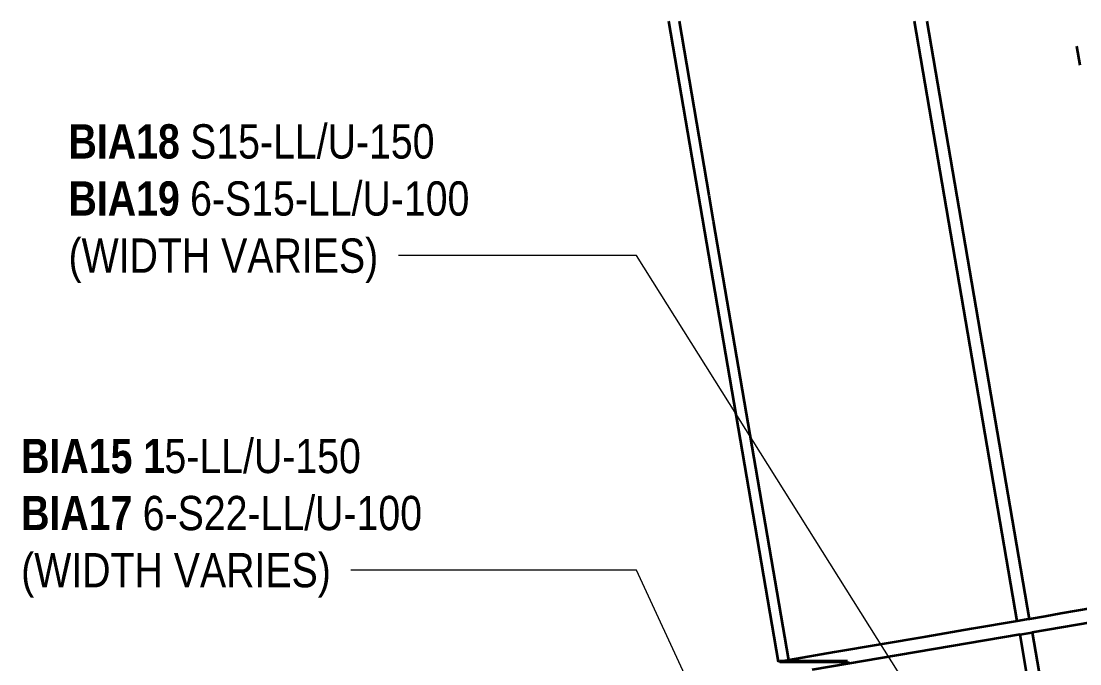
# Model space of a CAD drawing. Header units: metres. Extents: x 296 to 343, y 3 to 1213.
# Drawn here: x 328.209 to 329.754, y 1212.535 to 1213.474 of the extents above; entities that cross this region are included whole.
import ezdxf

# ---------------------------------------------------------------- set-up
doc = ezdxf.new("R2010")
doc.units = ezdxf.units.M
doc.linetypes.add('JacobsDash', pattern=[0.0045, 0.003, -0.0015])
for name, color, linetype, lineweight in [('A-FLOR', 7, 'Continuous', 50), ('A-FLOR-HDLN', 7, 'JacobsDash', 18), ('G-ANNO-TEXT', 7, 'Continuous', 9), ('S-BEAM', 7, 'Continuous', 50), ('S-BEAM-HDLN', 7, 'JacobsDash', 18)]:
    doc.layers.add(name, color=color, linetype=linetype, lineweight=lineweight)
doc.styles.add('Arial Narrow', font='ARIALN.TTF', dxfattribs={"height": 0.05})
doc.styles.add('Arial Narrow_B', font='ARIALNB.TTF', dxfattribs={"height": 0.05})

msp = doc.modelspace()

# ---------------------------------------------------------------- linework, layer by layer
at = {"layer": 'A-FLOR', "color": 252, "lineweight": 35, "true_color": 0x888888}
for p, q in [((329.3142, 1212.5384), (329.1542, 1213.4736)), ((329.2129, 1213.2193), (329.1695, 1213.4736)), ((329.6624, 1212.5977), (329.5126, 1213.4736)), ((329.6801, 1212.6008), (329.5309, 1213.4736)), ((329.7489, 1213.4372), (329.7536, 1213.4093)), ((329.3289, 1212.5409), (329.2194, 1213.1816)), ((329.8895, 1212.6162), (329.6841, 1212.5812)), ((329.676, 1212.6001), (329.6624, 1212.5977)), ((329.703, 1212.6047), (329.6801, 1212.6008)), ((329.6664, 1212.5781), (329.3632, 1212.5265)), ((329.6664, 1212.5781), (329.6841, 1212.5812)), ((329.7166, 1212.2848), (329.6664, 1212.5781)), ((329.6841, 1212.5812), (329.7345, 1212.2867)), ((329.3289, 1212.5409), (329.3142, 1212.5384))]:
    msp.add_line(p, q, dxfattribs=at)
at = {"layer": 'A-FLOR', "color": 252, "lineweight": 35, "true_color": 0x888888, "flags": 128}
for points in [[(329.7716, 1212.6164), (329.7487, 1212.6125), (329.7259, 1212.6086), (329.703, 1212.6047)], [(329.6624, 1212.5977), (329.5957, 1212.5864), (329.529, 1212.575), (329.4623, 1212.5637), (329.3956, 1212.5523), (329.3289, 1212.5409)]]:
    msp.add_lwpolyline(points, dxfattribs=at)
at = {"layer": 'A-FLOR-HDLN', "color": 252, "lineweight": 35, "true_color": 0x888888}
for p, q in [((329.2194, 1213.1816), (329.2129, 1213.2192)), ((329.6801, 1212.6008), (329.676, 1212.6001))]:
    msp.add_line(p, q, dxfattribs=at)
at = {"layer": 'G-ANNO-TEXT'}
for p, q in [((328.8918, 1213.1313), (328.7595, 1213.1313)), ((329.1067, 1213.1313), (328.8918, 1213.1313)), ((329.6609, 1212.2498), (329.1067, 1213.1313)), ((328.8227, 1212.6721), (328.6904, 1212.6721)), ((329.1067, 1212.6721), (328.8227, 1212.6721)), ((329.4941, 1211.8346), (329.1067, 1212.6721))]:
    msp.add_line(p, q, dxfattribs=at)
at = {"layer": 'S-BEAM', "color": 252, "true_color": 0x888888}
for p, q in [((329.316, 1212.5387), (329.4148, 1212.5387)), ((329.4148, 1212.5387), (329.4154, 1212.5354))]:
    msp.add_line(p, q, dxfattribs=at)
at = {"layer": 'S-BEAM-HDLN', "color": 252, "true_color": 0x888888}
msp.add_line((329.3142, 1212.5387), (329.3155, 1212.5387), dxfattribs=at)

# ---------------------------------------------------------------- texts
at = {"layer": 'G-ANNO-TEXT', "char_height": 0.05, "attachment_point": 1, "bg_fill": 3, "box_fill_scale": 1, "bg_fill_color": 256, "bg_fill_transparency": 0}
for s, insert, style in [('BIA18', (328.2784, 1213.323), 'Arial Narrow_B'), ('BIA19', (328.2784, 1213.2397), 'Arial Narrow_B'), ('(WIDTH VARIES)', (328.2784, 1213.1563), 'Arial Narrow'), ('BIA15 1', (328.2093, 1212.8638), 'Arial Narrow_B'), ('BIA17', (328.2093, 1212.7805), 'Arial Narrow_B'), ('(WIDTH VARIES)', (328.2093, 1212.6971), 'Arial Narrow')]:
    msp.add_mtext(s, dxfattribs=dict(at, insert=insert, style=style))

# ---------------------------------------------------------------- next in the draw order: texts
at = {"layer": 'G-ANNO-TEXT', "char_height": 0.05, "attachment_point": 1, "style": 'Arial Narrow', "bg_fill": 3, "box_fill_scale": 1, "bg_fill_color": 256, "bg_fill_transparency": 0}
for s, insert in [(' S15-LL/U-150', (328.4398, 1213.323)), (' 6-S15-LL/U-100', (328.4398, 1213.2397)), ('5-LL/U-150', (328.4183, 1212.8638)), (' 6-S22-LL/U-100', (328.3707, 1212.7805))]:
    msp.add_mtext(s, dxfattribs=dict(at, insert=insert))

doc.saveas('drawing.dxf')
